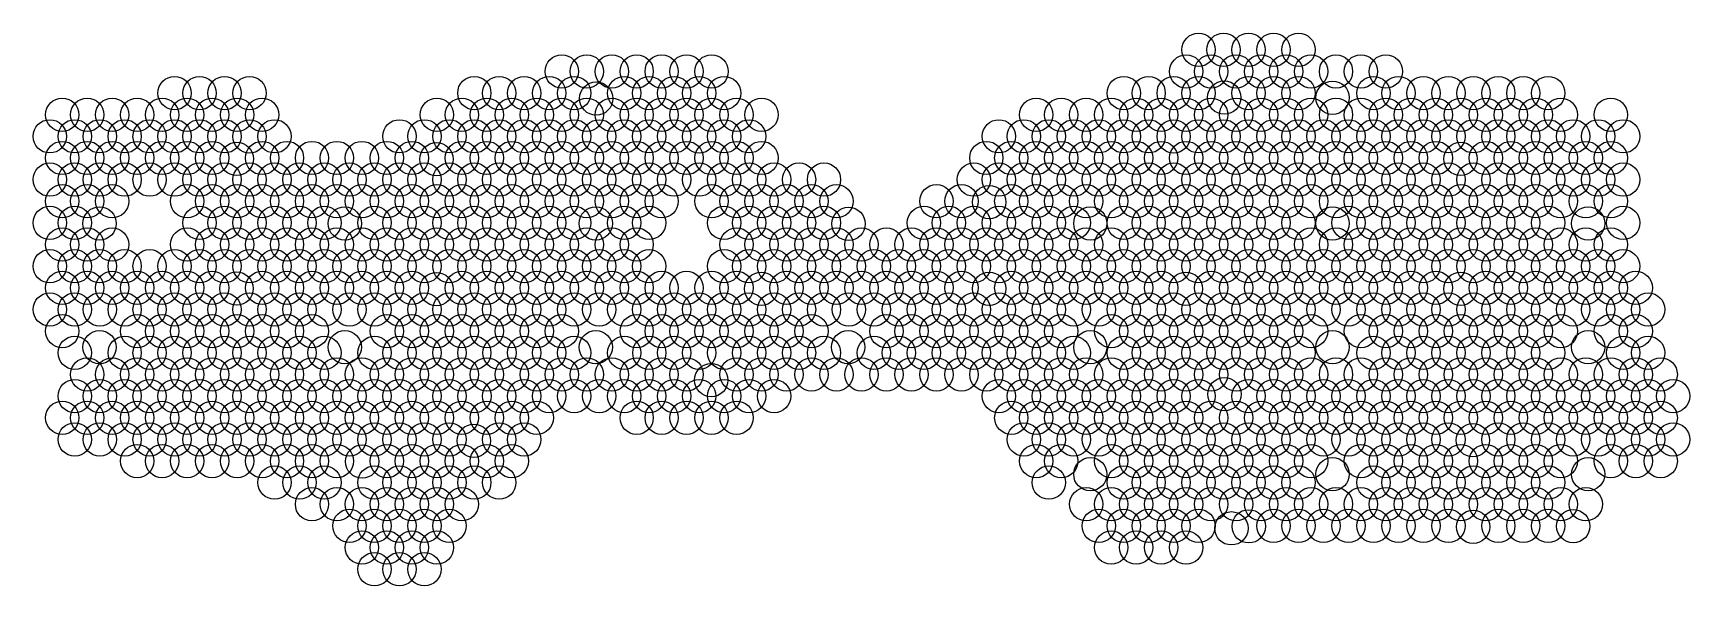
# Model space of a CAD drawing. Header units: millimetres. Extents: x -8367 to 11533, y -4166 to 2470.
import ezdxf

# ---------------------------------------------------------------- set-up
doc = ezdxf.new("R2010")
doc.units = ezdxf.units.MM

msp = doc.modelspace()

# ---------------------------------------------------------------- linework, layer by layer
at = {"color": 5}
for centre in [(5633, 2270), (5933, 2270), (6233, 2270), (6533, 2270), (6833, 2270), (-2017, 2010), (-1717, 2010), (-1417, 2010), (-1117, 2010), (-817, 2010), (-517, 2010), (-217, 2010), (5483, 2010), (5783, 2010), (6083, 2010), (6383, 2010), (6683, 2010), (6983, 2010), (7283, 2010), (7583, 2010), (7883, 2010), (-6667, 1750), (-6367, 1750), (-6067, 1750), (-5767, 1750), (-3067, 1750), (-2767, 1750), (-2467, 1750), (-2167, 1750), (-1867, 1750), (-1603, 1685), (-1267, 1750), (-967, 1750), (-667, 1750), (-367, 1750), (-67, 1750), (4733, 1750), (5033, 1750), (5333, 1750), (5633, 1750), (5941, 1696), (6233, 1750), (6533, 1750), (6833, 1750), (7242, 1695), (7733, 1750), (8033, 1750), (8333, 1750), (8633, 1750), (8933, 1750), (9233, 1750), (9533, 1750), (9833, 1750), (-8017, 1490), (-7717, 1490), (-7417, 1490), (-7117, 1490), (-6817, 1490), (-6517, 1490), (-6217, 1490), (-5917, 1490), (-5617, 1490), (-3517, 1490), (-3217, 1490), (-2917, 1490), (-2617, 1490), (-2317, 1490), (-2017, 1490), (-1717, 1490), (-1417, 1490), (-1117, 1490), (-817, 1490), (-517, 1490), (-217, 1490), (83, 1490), (383, 1490), (3683, 1490), (3983, 1490), (4283, 1490), (4583, 1490), (4883, 1490), (5183, 1490), (5483, 1490), (5783, 1490), (6083, 1490), (6383, 1490), (6683, 1490), (6983, 1490), (7283, 1490), (7583, 1490), (7883, 1490), (8183, 1490), (8483, 1490), (8783, 1490), (9083, 1490), (9383, 1490), (9683, 1490), (9983, 1490), (10583, 1490), (-8167, 1231), (-7867, 1231), (-7567, 1231), (-7267, 1231), (-6967, 1231), (-6667, 1231), (-6367, 1231), (-6067, 1231), (-5767, 1230), (-5467, 1231), (-3967, 1231), (-3667, 1231), (-3367, 1231), (-3067, 1231), (-2767, 1231), (-2467, 1231), (-2167, 1231), (-1867, 1231), (-1567, 1231), (-1267, 1231), (-967, 1231), (-667, 1231), (-366, 1230), (-67, 1231), (233, 1231), (3233, 1231), (3533, 1231), (3833, 1231), (4133, 1231), (4433, 1231), (4733, 1231), (5033, 1231), (5333, 1230), (5633, 1231), (5933, 1231), (6233, 1231), (6533, 1231), (6833, 1231), (7133, 1231), (7433, 1231), (7733, 1231), (8033, 1231), (8333, 1231), (8633, 1231), (8933, 1231), (9233, 1231), (9533, 1231), (9833, 1231), (10133, 1231), (10433, 1231), (10733, 1231), (-8017, 971), (-7717, 971), (-7417, 971), (-7117, 971), (-6817, 971), (-6517, 971), (-6217, 971), (-5921, 960), (-5617, 971), (-5317, 971), (-5017, 971), (-4717, 971), (-4417, 971), (-4117, 971), (-3817, 971), (-3523, 957), (-3217, 971), (-2917, 971), (-2617, 971), (-2317, 971), (-2017, 971), (-1717, 971), (-1417, 971), (-1117, 971), (-817, 971), (-517, 971), (-217, 971), (83, 971), (383, 971), (3083, 971), (3383, 971), (3683, 971), (3983, 971), (4283, 971), (4583, 971), (4883, 971), (5183, 971), (5483, 971), (5783, 971), (6083, 971), (6383, 971), (6683, 971), (6983, 971), (7283, 971), (7583, 971), (7883, 971), (8183, 971), (8483, 971), (8779, 960), (9083, 971), (9383, 971), (9683, 971), (9983, 971), (10283, 971), (10583, 971), (-8167, 711), (-7867, 711), (-7567, 711), (-7267, 711), (-6967, 711), (-6667, 711), (-6367, 711), (-6067, 711), (-5767, 711), (-5467, 711), (-5167, 711), (-4867, 711), (-4567, 711), (-4267, 711), (-3967, 711), (-3667, 711), (-3367, 711), (-3067, 711), (-2767, 711), (-2467, 711), (-2167, 711), (-1867, 711), (-1567, 711), (-1267, 711), (-967, 711), (-667, 711), (-367, 711), (-67, 711), (233, 711), (533, 711), (833, 711), (1133, 711), (2933, 711), (3233, 711), (3533, 711), (3833, 711), (4133, 711), (4433, 711), (4733, 711), (5033, 711), (5333, 711), (5633, 711), (5933, 711), (6233, 711), (6533, 711), (6833, 711), (7133, 711), (7433, 711), (7733, 711), (8033, 711), (8333, 711), (8633, 711), (8933, 711), (9233, 711), (9533, 711), (9833, 711), (10133, 711), (10433, 711), (10733, 711), (-8017, 451), (-7717, 451), (-7417, 451), (-6517, 451), (-6217, 451), (-5917, 451), (-5617, 451), (-5317, 451), (-5017, 451), (-4717, 451), (-4417, 451), (-4117, 451), (-3817, 451), (-3517, 451), (-3217, 451), (-2917, 451), (-2617, 451), (-2317, 451), (-2017, 451), (-1717, 451), (-1417, 451), (-1117, 451), (-817, 451), (-217, 451), (83, 451), (383, 451), (683, 451), (983, 451), (1283, 451), (2483, 451), (2783, 451), (3118, 442), (3383, 451), (3683, 451), (3983, 451), (4283, 451), (4583, 451), (4883, 451), (5183, 451), (5483, 451), (5783, 451), (6083, 451), (6383, 451), (6683, 451), (6983, 451), (7283, 451), (7583, 451), (7883, 451), (8183, 451), (8483, 451), (8783, 451), (9083, 451), (9383, 451), (9683, 451), (9983, 451), (10283, 451), (10583, 451), (-8167, 191), (-7867, 191), (-7568, 185), (-6367, 191), (-6067, 191), (-5767, 191), (-5467, 191), (-5167, 191), (-4867, 191), (-4623, 185), (-4267, 191), (-3967, 191), (-3667, 191), (-3367, 191), (-3067, 191), (-2767, 191), (-2467, 191), (-2167, 191), (-1867, 191), (-1608, 185), (-1267, 191), (-967, 191), (-67, 191), (233, 191), (533, 191), (833, 191), (1133, 191), (1429, 180), (2333, 191), (2633, 191), (2933, 191), (3233, 191), (3533, 191), (3833, 191), (4133, 191), (4332, 185), (4733, 191), (5033, 191), (5333, 191), (5633, 191), (5933, 191), (6233, 191), (6533, 191), (6833, 191), (7242, 185), (7433, 191), (7733, 191), (8033, 191), (8333, 191), (8633, 191), (8933, 191), (9233, 191), (9533, 191), (9833, 191), (10312, 185), (10733, 191), (-8017, -68), (-7717, -68), (-7417, -68), (-6517, -68), (-6217, -68), (-5917, -68), (-5617, -68), (-5317, -68), (-5017, -68), (-4717, -68), (-4417, -68), (-4117, -68), (-3817, -68), (-3517, -68), (-3217, -68), (-2917, -68), (-2617, -68), (-2317, -68), (-2017, -68), (-1717, -68), (-1417, -68), (-1117, -68), (83, -68), (383, -68), (683, -68), (983, -68), (1283, -68), (1583, -68), (1883, -68), (2183, -68), (2483, -68), (2783, -68), (3083, -68), (3383, -68), (3683, -68), (3983, -68), (4283, -68), (4583, -68), (4883, -68), (5183, -68), (5483, -68), (5783, -68), (6083, -68), (6383, -68), (6683, -68), (6983, -68), (7283, -68), (7583, -68), (7883, -68), (8183, -68), (8483, -68), (8783, -68), (9083, -68), (9383, -68), (9683, -68), (9983, -68), (10283, -68), (10583, -68), (-8167, -328), (-7867, -328), (-7567, -328), (-7267, -328), (-6967, -328), (-6667, -328), (-6367, -328), (-6067, -328), (-5767, -328), (-5467, -328), (-5167, -328), (-4867, -328), (-4567, -328), (-4267, -328), (-3967, -328), (-3667, -328), (-3367, -328), (-3067, -328), (-2767, -328), (-2467, -328), (-2167, -328), (-1867, -328), (-1567, -328), (-1267, -328), (-967, -328), (-67, -328), (233, -328), (533, -328), (833, -328), (1133, -328), (1433, -328), (1733, -328), (2033, -328), (2333, -328), (2633, -328), (2933, -328), (3233, -328), (3533, -328), (3833, -328), (4133, -328), (4433, -328), (4733, -328), (5033, -328), (5333, -328), (5633, -328), (5933, -328), (6233, -328), (6533, -328), (6833, -328), (7133, -328), (7433, -328), (7733, -328), (8033, -328), (8333, -328), (8633, -328), (8933, -328), (9233, -328), (9533, -328), (9833, -328), (10133, -328), (10433, -328), (10733, -328), (-8017, -588), (-7717, -588), (-7417, -588), (-7117, -588), (-6817, -588), (-6517, -588), (-6217, -588), (-5923, -597), (-5617, -588), (-5317, -588), (-5017, -588), (-4717, -588), (-4417, -588), (-4117, -588), (-3817, -588), (-3217, -588), (-2917, -588), (-2617, -588), (-2317, -588), (-2017, -588), (-1717, -588), (-1417, -588), (-1117, -588), (-817, -588), (-517, -588), (-217, -588), (83, -588), (683, -588), (983, -588), (1283, -588), (1583, -588), (1883, -588), (2183, -588), (2483, -588), (2783, -588), (3383, -588), (3683, -588), (3983, -588), (4283, -588), (4583, -588), (4883, -588), (5183, -588), (5783, -588), (6083, -588), (6383, -588), (6683, -588), (6983, -588), (7283, -588), (7583, -588), (7883, -588), (8183, -588), (8483, -588), (9083, -588), (9383, -588), (9683, -588), (9983, -588), (10283, -588), (10583, -588), (10883, -588), (-3523, -603), (379, -599), (3117, -598), (5479, -599), (8779, -599), (-8167, -848), (-7867, -848), (-7567, -848), (-7267, -848), (-6967, -848), (-6667, -848), (-6367, -848), (-6067, -848), (-5767, -848), (-5467, -848), (-5167, -848), (-4867, -848), (-4567, -848), (-4267, -848), (-3967, -848), (-3667, -848), (-3367, -848), (-3067, -848), (-2767, -848), (-2467, -848), (-2167, -848), (-1867, -848), (-1567, -848), (-1267, -848), (-967, -848), (-667, -848), (-367, -848), (-67, -848), (233, -848), (533, -848), (833, -848), (1133, -848), (1433, -848), (1733, -848), (2033, -848), (2333, -848), (2633, -848), (2933, -848), (3233, -848), (3533, -848), (3833, -848), (4133, -848), (4433, -848), (4733, -848), (5034, -848), (5333, -848), (5633, -848), (5933, -848), (6233, -848), (6533, -848), (6833, -848), (7133, -848), (7433, -848), (7733, -848), (8033, -848), (8333, -848), (8633, -848), (8933, -848), (9233, -848), (9533, -848), (9833, -848), (10133, -848), (10433, -848), (10733, -848), (11033, -848), (-8017, -1108), (-7117, -1108), (-6817, -1108), (-6517, -1108), (-6217, -1108), (-5917, -1108), (-5617, -1108), (-5317, -1108), (-5017, -1108), (-4117, -1108), (-3817, -1108), (-3517, -1108), (-3217, -1108), (-2917, -1108), (-2617, -1108), (-2317, -1108), (-2017, -1108), (-1117, -1108), (-817, -1108), (-517, -1108), (-217, -1108), (83, -1108), (383, -1108), (683, -1108), (983, -1108), (1883, -1108), (2183, -1108), (2483, -1108), (2783, -1108), (3083, -1108), (3383, -1108), (3683, -1108), (3983, -1108), (4583, -1108), (4883, -1108), (5183, -1108), (5483, -1108), (5783, -1108), (6083, -1108), (6383, -1108), (6683, -1108), (6983, -1108), (7583, -1108), (7883, -1108), (8183, -1108), (8483, -1108), (8783, -1108), (9083, -1108), (9383, -1108), (9683, -1108), (9983, -1108), (10583, -1108), (10883, -1108), (-7867, -1368), (-7568, -1300), (-7267, -1368), (-6967, -1368), (-6667, -1368), (-6367, -1368), (-6067, -1368), (-5767, -1368), (-5467, -1368), (-5167, -1368), (-4867, -1368), (-4623, -1300), (-4267, -1368), (-3967, -1368), (-3667, -1368), (-3367, -1368), (-3067, -1368), (-2765, -1369), (-2467, -1368), (-2167, -1368), (-1867, -1368), (-1608, -1300), (-1267, -1368), (-965, -1369), (-667, -1368), (-367, -1368), (-67, -1368), (233, -1368), (533, -1368), (833, -1368), (1133, -1368), (1422, -1300), (1733, -1368), (2033, -1368), (2333, -1368), (2633, -1368), (2933, -1368), (3233, -1368), (3533, -1368), (3833, -1368), (4133, -1368), (4332, -1300), (4733, -1368), (5033, -1368), (5333, -1368), (5633, -1368), (5933, -1368), (6233, -1368), (6533, -1368), (6833, -1368), (7242, -1300), (7733, -1368), (8033, -1368), (8333, -1368), (8633, -1368), (8933, -1368), (9233, -1368), (9533, -1368), (9833, -1368), (10312, -1300), (10733, -1368), (11033, -1368), (-7717, -1627), (-7417, -1627), (-7117, -1627), (-6817, -1627), (-6517, -1627), (-6217, -1627), (-5917, -1627), (-5617, -1627), (-5317, -1627), (-5017, -1627), (-4717, -1627), (-4417, -1627), (-4117, -1627), (-3817, -1627), (-3517, -1627), (-3216, -1627), (-2916, -1627), (-2617, -1627), (-2317, -1627), (-2017, -1627), (-1717, -1627), (-1417, -1627), (-1117, -1627), (-817, -1627), (-517, -1627), (-221, -1695), (83, -1627), (383, -1627), (683, -1627), (983, -1627), (1283, -1627), (1583, -1627), (1883, -1627), (2183, -1627), (2483, -1627), (2783, -1627), (3083, -1627), (3383, -1627), (3683, -1627), (3983, -1627), (4283, -1627), (4583, -1627), (4883, -1627), (5183, -1627), (5483, -1627), (5783, -1627), (6084, -1630), (6383, -1627), (6683, -1627), (6983, -1627), (7283, -1627), (7583, -1627), (7883, -1627), (8183, -1627), (8483, -1627), (8783, -1627), (9083, -1627), (9383, -1627), (9683, -1627), (9983, -1627), (10283, -1627), (10583, -1627), (10883, -1627), (11183, -1627), (-7867, -1887), (-7567, -1887), (-7267, -1887), (-6967, -1887), (-6667, -1887), (-6367, -1887), (-6067, -1887), (-5767, -1887), (-5467, -1887), (-5167, -1887), (-4867, -1887), (-4567, -1887), (-4267, -1887), (-3967, -1887), (-3667, -1887), (-3367, -1887), (-3066, -1887), (-2767, -1887), (-2467, -1887), (-2167, -1887), (-1867, -1887), (-1567, -1887), (-1267, -1887), (-967, -1887), (-667, -1887), (-366, -1888), (-67, -1888), (233, -1887), (533, -1887), (3233, -1887), (3533, -1887), (3833, -1887), (4133, -1887), (4433, -1887), (4733, -1887), (5033, -1887), (5333, -1887), (5633, -1887), (5942, -1865), (6233, -1887), (6533, -1887), (6833, -1887), (7133, -1887), (7433, -1887), (7733, -1887), (8033, -1887), (8333, -1887), (8633, -1887), (8933, -1887), (9233, -1887), (9533, -1887), (9833, -1887), (10133, -1887), (10433, -1887), (10733, -1887), (11033, -1887), (11333, -1887), (-8017, -2147), (-7717, -2147), (-7417, -2147), (-7117, -2147), (-6817, -2147), (-6517, -2147), (-6217, -2147), (-5917, -2147), (-5617, -2147), (-5317, -2147), (-5017, -2147), (-4717, -2147), (-4417, -2147), (-4117, -2147), (-3817, -2147), (-3517, -2147), (-3217, -2147), (-2917, -2147), (-2617, -2147), (-2317, -2147), (-1117, -2147), (-817, -2147), (-517, -2147), (-217, -2147), (83, -2147), (3383, -2147), (3683, -2147), (3983, -2147), (4283, -2147), (4583, -2147), (4883, -2147), (5183, -2147), (5483, -2147), (5783, -2147), (6083, -2147), (6383, -2147), (6683, -2147), (6983, -2147), (7283, -2147), (7583, -2147), (7883, -2147), (8183, -2147), (8483, -2147), (8783, -2147), (9083, -2147), (9383, -2147), (9683, -2147), (9983, -2147), (10283, -2147), (10583, -2147), (10883, -2147), (11183, -2147), (-7867, -2407), (-7567, -2407), (-7267, -2407), (-6967, -2407), (-6667, -2407), (-6367, -2407), (-6067, -2407), (-5767, -2407), (-5467, -2407), (-5167, -2407), (-4867, -2407), (-4567, -2407), (-4267, -2407), (-3967, -2407), (-3667, -2407), (-3367, -2407), (-3073, -2423), (-2767, -2407), (-2467, -2407), (3533, -2407), (3833, -2407), (4133, -2407), (4433, -2407), (4733, -2407), (5033, -2407), (5333, -2407), (5633, -2407), (5933, -2407), (6233, -2407), (6533, -2407), (6833, -2407), (7133, -2407), (7434, -2408), (7733, -2407), (8033, -2407), (8333, -2407), (8633, -2407), (8928, -2417), (9233, -2407), (9533, -2407), (9833, -2407), (10133, -2407), (10433, -2407), (10733, -2407), (11033, -2407), (11333, -2407), (-7117, -2667), (-6817, -2667), (-6517, -2667), (-6217, -2667), (-5917, -2667), (-5617, -2667), (-5317, -2667), (-5017, -2667), (-4717, -2667), (-4415, -2673), (-4117, -2667), (-3817, -2667), (-3517, -2667), (-3217, -2667), (-2917, -2667), (-2617, -2667), (3683, -2667), (3983, -2667), (4583, -2667), (4883, -2667), (5183, -2667), (5483, -2667), (5783, -2667), (6083, -2667), (6383, -2667), (6683, -2667), (6983, -2667), (7583, -2667), (7883, -2667), (8183, -2667), (8483, -2667), (8783, -2667), (9083, -2667), (9383, -2667), (9683, -2667), (9983, -2667), (10583, -2667), (10883, -2667), (11183, -2667), (-5467, -2926), (-5167, -2926), (-4867, -2926), (-4267, -2926), (-3967, -2926), (-3667, -2926), (-3367, -2926), (-3067, -2926), (-2767, -2926), (3833, -2926), (4332, -2825), (4733, -2926), (5033, -2926), (5333, -2926), (5633, -2926), (5933, -2926), (6233, -2926), (6533, -2926), (6833, -2926), (7242, -2825), (7733, -2926), (8033, -2926), (8333, -2926), (8633, -2926), (8933, -2926), (9233, -2926), (9533, -2926), (9833, -2926), (10312, -2825), (-5017, -3186), (-4717, -3186), (-4417, -3186), (-4117, -3186), (-3817, -3186), (-3517, -3186), (-3217, -3186), (4283, -3186), (4583, -3186), (4883, -3186), (5183, -3186), (5483, -3186), (5783, -3186), (6083, -3186), (6383, -3186), (6683, -3186), (6983, -3186), (7283, -3186), (7583, -3186), (7883, -3186), (8183, -3186), (8483, -3186), (8783, -3186), (9083, -3186), (9383, -3186), (9683, -3186), (9983, -3186), (10283, -3186), (-4567, -3446), (-4267, -3446), (-3967, -3446), (-3667, -3446), (-3367, -3446), (4433, -3446), (4733, -3446), (5033, -3446), (5333, -3446), (5633, -3446), (6027, -3475), (6235, -3451), (6533, -3446), (6833, -3446), (7133, -3446), (7433, -3446), (7733, -3446), (8033, -3446), (8333, -3446), (8633, -3446), (8929, -3457), (9233, -3446), (9533, -3446), (9833, -3446), (10133, -3449), (-4417, -3706), (-4117, -3706), (-3817, -3706), (-3517, -3706), (4583, -3706), (4883, -3706), (5183, -3706), (5483, -3706), (-4267, -3966), (-3967, -3966), (-3667, -3966)]:
    msp.add_circle(centre, 200, dxfattribs=at)

doc.saveas('drawing.dxf')
